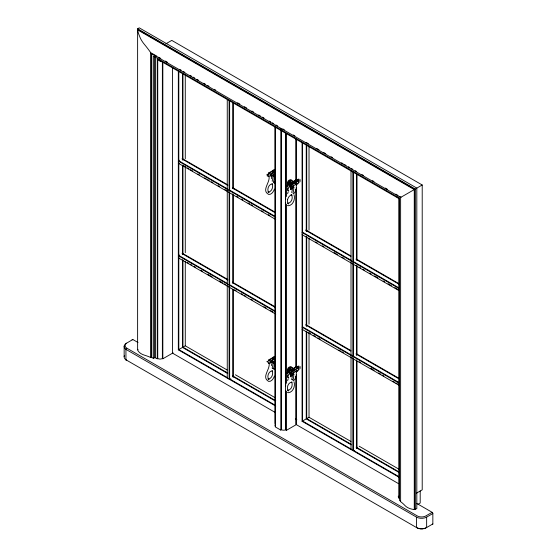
<?xml version="1.0" encoding="UTF-8"?>
<svg xmlns="http://www.w3.org/2000/svg" width="557" height="557" viewBox="0 0 557 557"><rect width="100%" height="100%" fill="white"/><g stroke="black" fill="none" stroke-linecap="round" stroke-linejoin="round"><path stroke-width="0.84" d="M296.665 181.227L296.679 179.974L291.736 183.121M289.64 372.459L289.758 373.858A1.142 0.661 -60 0 0 290.455 373.928L290.921 374.193L298.545 369.876L298.559 367.996A1.636 0.933 0.4 0 0 298.559 366.673L298.092 366.938A0.975 0.557 0.4 0 0 296.916 366.84L296.895 368.72A0.975 0.557 0.4 0 1 297.132 368.664M289.64 185.488L289.744 186.867A1.142 0.661 -60 0 0 290.448 186.929L290.921 187.229L298.545 182.905L298.559 181.025A1.636 0.933 0.4 0 0 297.821 179.458M289.981 373.232L290.448 372.431M270.451 174.995L271.036 174.146M290.002 373.253L290.469 372.452M275.778 217.362L178.331 161.098L178.86 160.778A2.618 1.511 -60 0 1 179.041 160.158M275.778 311.997L178.331 255.733L178.86 255.412A2.618 1.511 -60 0 1 179.041 254.793M398.784 288.373L302.082 232.548L302.611 232.227A2.618 1.511 -60 0 1 302.688 231.914M398.784 383.007L302.082 327.182L302.611 326.862A2.618 1.511 -60 0 1 302.688 326.548M288.178 191.921L287.621 193.718M288.178 378.885L287.621 380.682M269.226 173.575L268.836 172.997L268.502 174.097M288.213 371.881L288.164 372.313M299.979 181.812L300.188 179.667M299.979 368.783L300.188 366.638M275.443 174.801L275.297 175.197A2.59 1.497 -60 0 0 275.499 177.084M275.443 361.772L275.297 362.161A2.59 1.497 -60 0 0 275.499 364.055M274.434 189.108C273.522 191.524 271.739 194.644 268.773 194.477C261.101 190.571 270.096 182.78 269.08 176.673M274.434 376.079C273.522 378.495 271.739 381.615 268.773 381.448C260.927 377.298 270.605 369.256 269.08 362.844M271.698 175.197C272.011 172.976 269.943 176.646 271.781 175.177M288.289 371.728L296.679 366.945M274.622 181.937L274.754 181.784A6.308 3.641 -60 0 0 275.471 180.733M288.387 184.618L288.846 184.353M288.784 371.289L288.15 371.456L288.053 372.354M297.027 180.099L297.466 179.674M297.027 367.063L297.466 366.638M274.615 181.944L274.483 182.069A1.163 0.668 -60 0 1 273.501 181.645A10.395 6.002 -60 0 0 274.169 177.739L274.169 175.657A10.395 6.002 -60 0 0 273.995 173.951M296.38 181.993L295.523 181.693L295.983 181.693M271.969 362.008L272.498 361.59M275.666 169.516L269.323 173.143A1.142 0.661 -60 0 0 268.954 173.589M275.59 171.145L270.709 173.944A1.142 0.661 -60 0 0 270.131 175.42L270.326 175.699A1.142 0.661 -60 0 0 270.688 175.734A1.142 0.661 -60 0 1 270.208 175.601M291.012 183.183L288.874 184.43A1.142 0.661 -60 0 0 288.38 185.147M297.146 179.82A0.975 0.557 0.4 0 1 298.378 180.364L290.26 185.23A1.142 0.661 -60 0 0 289.661 186.679L289.682 186.706M275.666 356.487L269.323 360.114A1.142 0.661 -60 0 0 268.954 360.56M275.59 358.116L270.709 360.915A1.142 0.661 -60 0 0 270.131 362.384L270.326 362.67A1.142 0.661 -60 0 0 271.301 362.252M298.092 366.938A0.975 0.557 0.4 0 1 298.246 367.613L290.26 372.201A1.142 0.661 -60 0 0 289.682 373.677M173.136 352.832L162.832 358.785L162.372 358.513A3.272 1.887 0 0 1 157.742 358.513L157.283 358.785L154.971 357.601L153.349 358.381L151.734 357.448L150.731 357.476A47.039 27.154 0 0 0 144.451 355.171A13.291 7.673 0 0 1 137.621 349.838L137.621 28.783L139.243 27.85L416.817 188.106L416.817 508.625L414.269 509.558A13.291 7.673 0 0 1 405.03 505.617A47.039 27.154 0 0 0 400.622 501.676L400.622 197.457L414.735 189.31L138.087 29.584L137.621 29.855L138.373 33.204L140.392 38.28A26.451 21.598 60 0 0 143.316 43.028L144.451 44.463A90.666 74.032 60 0 1 150.731 52.706L151.267 53.493L400.622 197.457M165.937 43.766L171.772 40.396L422.213 184.987L422.213 489.84L416.378 493.21M150.731 53.256L151.734 53.221M157.283 358.785L157.283 59.098L157.742 58.833L157.742 358.513M273.257 175.727L272.867 175.949L274.559 176.472M292.794 186.999L292.397 187.229L294.089 187.751M138.018 342.506L132.831 339.512L126.62 343.147A7.039 4.066 0 0 0 126.202 347.805L417.771 516.207A6.211 3.586 0 0 0 425.339 516.207L432.148 512.322A0.982 0.564 60 0 1 432.845 513.526L432.845 523.942A0.982 0.564 60 0 1 432.329 524.416M398.387 198.745L399.237 198.257L396.981 196.955M157.283 59.098L398.77 198.522L399.237 198.257M137.621 28.783L415.195 189.039L422.213 184.987M137.621 349.838L138.087 349.566L137.621 349.302M178.331 71.254L178.331 349.838L182.494 347.429L227.493 373.413M182.961 260.147L182.961 347.164L185.272 345.827L227.193 370.029M230.278 379.004A2.618 1.511 0 0 1 229.644 378.857L229.108 379.15L229.108 100.566M273.257 362.691L272.867 362.92L274.559 363.442M292.794 373.97L292.397 374.193L294.089 374.722M275.249 126.279L275.249 426.892L280.805 430.095L281.494 429.698A2.931 1.692 0 0 0 284.133 430.178L284.481 430.122A2.931 1.692 0 0 0 285.428 429.83L286.583 430.234L295.837 424.887L295.837 376.198M302.082 142.696L302.082 421.28L306.246 418.878L351.244 444.855M306.712 331.596L306.712 418.613L309.024 417.277L350.945 441.478M354.363 450.495A2.618 1.511 0 0 1 353.396 450.3L352.86 450.599L352.86 172.016M418.001 504.294L420.201 503.02L420.201 491.002M126.495 343.175A8.028 4.63 0 0 0 125.938 349.371L416.469 517.105A7.199 4.157 0 0 0 426.648 517.105L432.845 513.526M124.496 355.512A8.028 4.63 0 0 0 125.938 359.787L416.469 527.521A7.199 4.157 0 0 0 426.648 527.521L432.845 523.942M268.251 174.125A1.142 0.661 -60 0 1 269.066 172.726L275.304 169.189M275.527 173.582L271.363 175.942A1.142 0.661 -60 0 1 270.563 175.462A1.142 0.661 -60 0 1 271.384 174.062L275.541 171.702M273.271 174.327L274.768 173.485M287.83 185.154A1.142 0.661 -60 0 1 288.617 184.012L296.24 179.688A1.636 0.933 0.4 0 1 296.978 179.451M298.092 179.967L298.559 179.702M290.921 187.229A1.142 0.661 -60 0 1 290.113 186.748A1.142 0.661 -60 0 1 290.935 185.349L298.559 181.025M295.064 184.346L296.554 183.504M269.275 360.107L268.383 360.616A1.142 0.661 -60 0 1 269.066 359.697L275.304 356.16M275.527 360.553L271.363 362.906A1.142 0.661 -60 0 1 270.563 362.426A1.142 0.661 -60 0 1 271.384 361.027L275.541 358.673M287.802 372.382A1.142 0.661 -60 0 1 288.617 370.983L296.24 366.659A1.636 0.933 0.4 0 1 298.559 366.673M290.921 374.193A1.142 0.661 -60 0 1 290.113 373.712A1.142 0.661 -60 0 1 290.935 372.32L298.559 367.996M292.822 372.584L294.319 371.742M425.973 527.904L425.339 528.231A6.211 3.586 0 0 1 423.933 528.697M271.036 361.117L270.465 362.092M297.361 183.615L297.821 183.448M297.807 184.019L296.686 184.27M297.361 370.579L297.821 370.412M297.215 371.206L296.686 371.241L297.807 370.99M288.686 190.529L288.54 190.585A2.374 1.372 -60 0 1 287.677 190.313L287.53 190.09A2.59 1.497 -60 0 1 287.962 187.514M288.686 377.5L288.54 377.555A2.374 1.372 -60 0 1 287.677 377.284L287.53 377.061A2.59 1.497 -60 0 1 287.962 374.485M269.296 176.472L268.578 176.618L267.026 175.747M269.296 363.442L268.411 363.519M273.313 170.191L273.181 170.226A1.163 0.668 -60 0 0 272.206 171.772M273.313 357.155L273.181 357.19A1.163 0.668 -60 0 0 272.206 358.736M269.296 173.067L268.613 174.056M273.327 170.184L273.459 170.184A6.308 3.641 -60 0 1 275.207 171.521M273.327 357.155L273.459 357.155A6.308 3.641 -60 0 1 274.768 357.831M161.697 61.716L160.061 61.277L158.425 59.822M272.638 183.928C268.752 183.532 266.225 190.222 269.059 192.694L267.924 192.04C271.67 192.332 273.814 186.637 272.067 183.706M272.638 370.899C268.752 370.502 266.225 377.193 269.059 379.665L267.924 379.011C271.67 379.303 273.814 373.601 272.067 370.677M292.16 382.172C288.317 381.817 285.727 388.445 288.582 390.937L287.454 390.283C291.22 390.624 293.323 384.845 291.596 381.949M287.447 205.331L288.303 205.749C293.121 205.408 295.558 198.758 293.957 194.644M287.447 392.302L288.303 392.72C293.121 392.379 295.558 385.729 293.957 381.615M417.137 527.904L417.771 528.231A6.211 3.586 0 0 0 419.177 528.697M137.621 29.855L414.269 189.575L414.269 509.558M152.486 53.66L157.004 56.271M158.508 57.141L160.771 58.443M165.29 61.054L167.553 62.356M179.605 69.319L181.109 70.189M183.371 71.491L184.875 72.361M190.153 75.404L191.657 76.274M193.168 77.145L194.672 78.015M196.934 79.317L198.438 80.187M203.709 83.237L205.22 84.107M207.476 85.409L208.986 86.279M214.257 89.322L215.768 90.192M237.609 102.808L239.872 104.11M244.391 106.721L246.654 108.023M251.924 111.073L253.435 111.943M258.706 114.986L260.21 115.856M262.472 117.158L263.976 118.028M269.254 121.071L270.758 121.941M272.262 122.812L273.772 123.682M276.028 124.991L277.539 125.861M282.81 128.904L284.321 129.774M293.358 134.989L294.862 135.859M306.162 142.383L308.425 143.692M316.71 148.475L318.973 149.777M323.492 152.388L325.754 153.697M331.025 156.74L332.529 157.61M341.573 162.825L343.077 163.695M344.588 164.566L346.092 165.436M348.355 166.745L349.859 167.615M351.363 168.479L352.873 169.349M355.129 170.658L356.64 171.528M361.911 174.571L363.422 175.441M372.459 180.663L373.963 181.526M385.263 188.057L387.526 189.359M395.811 194.142L398.074 195.444M399.578 196.315L401.089 197.185M158.494 59.265L160.005 60.135M272.101 171.674L273.571 172.635M291.555 182.877L293.121 183.921M271.67 171.514L273.055 172.315M291.22 182.8L292.606 183.608M269.066 172.726L269.532 172.99M270.918 173.791L271.384 174.062M288.617 184.012L289.083 184.283M290.469 185.084L290.935 185.349M289.062 184.297L290.448 185.098M291.701 186.372L293.031 187.138M270.904 175.671L271.363 175.942M267.172 174.223L268.565 175.03M286.723 185.516L288.115 186.317M266.928 174.661L268.314 175.462M286.479 185.947L287.865 186.755M182.146 158.494L227.869 184.896M232.366 187.486L275.095 212.154M305.897 229.944L350.868 255.907M356.118 258.935L398.847 283.604M182.146 159.03L227.869 185.425M232.366 188.022L275.095 212.69M305.897 230.473L350.868 256.443M356.118 259.471L398.847 284.14M178.853 160.799L227.576 188.927M229.08 189.798L275.555 216.624M302.604 232.248L351.328 260.377M352.832 261.24L398.554 287.642M236.572 196.259L238.069 197.122M334.089 252.558L335.586 253.428M374.569 275.931L376.066 276.794M388.062 283.722L389.559 284.585M394.809 287.614L396.306 288.477M183.643 165.77L185.892 167.065M187.389 167.935L188.893 168.799M190.39 169.662L192.638 170.964M197.888 173.993L199.385 174.856M204.635 177.885L206.132 178.755M207.629 179.619L209.133 180.482M211.382 181.784L212.878 182.647M218.128 185.676L219.625 186.539M224.868 189.575L227.869 191.302M241.362 199.093L242.859 199.956M248.109 202.985L249.606 203.855M251.11 204.718L252.606 205.582M261.602 210.776L263.099 211.646M268.349 214.675L269.846 215.538M315.638 241.975L317.142 242.845M322.385 245.874L323.889 246.737M335.133 253.233L337.382 254.528M341.88 257.125L344.129 258.42M356.118 265.348L357.615 266.211M359.119 267.082L360.616 267.945M362.865 269.24L364.362 270.11M369.611 273.139L371.108 274.002M376.358 277.031L377.855 277.894M383.105 280.93L384.602 281.793M389.099 284.39L391.348 285.685M395.846 288.282L398.095 289.584M275.778 219.5L178.331 163.236L178.853 162.936A2.618 1.511 -60 0 0 179.041 163.361M398.784 290.51L302.082 234.685L302.604 234.386A2.618 1.511 -60 0 0 302.688 234.622M182.146 253.129L227.869 279.523M232.366 282.12L275.095 306.789M305.897 324.578L350.868 350.541M356.118 353.57L398.847 378.238M182.146 253.658L227.869 280.06M232.366 282.657L275.095 307.325M305.897 325.107L350.868 351.077M356.118 354.106L398.847 378.774M178.853 255.433L227.576 283.562M229.08 284.425L275.555 311.259M302.604 326.882L351.328 355.011M352.832 355.874L398.554 382.276M219.333 280.937L220.83 281.807M313.849 335.509L315.353 336.372M370.816 368.4L372.32 369.263M187.389 262.57L188.893 263.433M190.39 264.297L191.887 265.167M194.135 266.462L195.639 267.325M200.882 270.354L202.386 271.224M207.629 274.253L212.126 276.85M220.37 281.605L222.619 282.907M224.123 283.771L225.62 284.641M234.615 289.828L236.112 290.698M241.362 293.727L242.859 294.59M244.363 295.461L245.86 296.324M251.11 299.353L252.606 300.216M263.851 306.712L266.1 308.007M270.598 310.604L272.846 311.906M308.891 332.717L310.395 333.58M317.887 337.911L320.136 339.206M338.879 350.026L340.376 350.889M341.88 351.759L343.377 352.623M359.119 361.709L360.616 362.579M371.86 369.068L374.109 370.37M378.607 372.96L380.856 374.262M382.353 375.126L383.857 375.996M392.845 381.183L394.349 382.053M395.846 382.917L397.343 383.78M275.778 314.134L178.331 257.87L178.797 257.606L178.797 349.566L227.521 377.702M398.784 385.145L302.082 329.319L302.611 329.034A2.618 1.511 -60 0 0 302.688 329.25M271.67 358.485L273.571 359.606M291.22 369.771L293.121 370.892M269.066 359.697L269.532 359.961M270.918 360.762L271.384 361.027M288.617 370.983L289.083 371.247M290.469 372.048L290.935 372.32M291.701 373.343L293.031 374.109M271.363 362.906L270.904 362.642A1.142 0.661 -60 0 1 270.208 362.565M267.172 361.194L268.565 361.994M286.723 372.48L288.115 373.281M266.928 361.632L268.314 362.433M286.479 372.918L287.865 373.719M235.423 374.784L275.102 397.691M359.174 446.234L398.854 469.14M182.961 347.164L227.876 373.093M232.366 375.69L275.785 400.755M306.712 418.613L350.875 444.11M356.118 447.139L398.784 471.772M232.742 376.441L275.492 401.124M356.494 447.891L398.492 472.134M229.018 378.565L275.492 405.399M351.272 449.144L302.548 421.015L302.548 329.02M352.769 450.014L398.492 476.409M178.331 349.838L275.778 406.095M302.082 421.28L398.784 477.112M295.356 418.92L296.86 419.79M275.541 412.633L172.552 353.173L172.552 68.191M398.54 483.65L296.303 424.622L296.303 370.753M416.601 503.34L432.148 512.322M400.546 501.098L399.466 500.478L399.466 198.125L153.349 56.027L153.349 358.381M292.947 370.649L293.031 370.711A1.163 0.668 -60 0 1 294.012 369.214L294.291 369.18A6.308 3.641 -60 0 1 295.008 369.402M291.555 369.848L291.736 370.092A10.395 6.002 -60 0 1 291.938 370.461M289.758 373.858L289.877 373.956A1.142 0.661 -60 0 0 290.448 373.9M288.784 184.325L287.934 185.209M273.772 182.564L274.434 183.371M270.131 175.42L270.089 174.202M270.117 362.37L270.089 361.173M275.443 183.253L275.297 183.03A2.59 1.497 -60 0 1 275.499 180.914M275.443 370.224L275.297 369.994A2.59 1.497 -60 0 1 275.499 367.878M271.551 178.686L271.482 175.761M271.551 365.657L271.482 364.243M426.648 517.105L426.648 527.521M416.469 517.105L416.469 527.521M415.195 189.039L415.195 509.558M414.735 189.31L414.735 509.293M398.77 198.522L398.77 498.209L399.237 497.937A3.272 1.887 0 0 1 398.387 496.113M357.023 174.348L357.023 260.265M357.023 266.343L357.023 354.865M357.023 360.943L357.023 448.594M356.557 174.083L356.557 260.001M356.557 265.209L356.557 355.463M356.557 359.808L356.557 448.329M353.382 172.579L353.382 261.971M353.382 263.705L353.382 356.564M353.382 358.304L353.382 450.293M351.007 170.943L351.007 449.527M309.024 146.658L309.024 230.194M309.024 238.02L309.024 324.167M309.024 332.87L309.024 417.277M306.712 145.377L306.712 231.524M306.712 236.746L306.712 326.374M306.246 145.44L306.246 231.378M306.246 236.586L306.246 325.998M306.246 331.206L306.246 418.878M302.548 143.302L302.548 232.687M302.548 234.427L302.548 327.286M296.303 139.64L296.303 180.475M296.303 183.949L296.303 366.409M295.837 138.846L295.837 180.579M295.837 189.269L295.837 367.543M292.397 373.155L292.397 375.237A10.395 6.002 -60 0 1 291.736 379.143A1.163 0.668 -60 0 0 291.917 379.679M286.583 133.959L286.583 196.517M286.583 204.335L286.583 383.313M286.583 391.132L286.583 430.234M285.657 133.422L285.657 199.455M285.657 202.929L285.657 386.252M285.657 390.596L285.657 429.698M285.428 132.691L285.428 429.83M281.494 129.948L281.494 429.698M280.805 128.611L280.805 430.095M275.019 127.281L275.019 423.557M272.867 174.912L272.867 176.994A10.395 6.002 -60 0 1 272.206 180.9A1.163 0.668 -60 0 0 272.303 181.338M272.867 361.876L272.867 363.958A10.395 6.002 -60 0 1 272.206 367.864A1.163 0.668 -60 0 0 272.484 368.469M233.272 102.906L233.272 188.823M233.272 194.894L233.272 283.416M233.272 289.494L233.272 377.145M232.805 102.634L232.805 188.551M232.805 193.759L232.805 283.151M232.805 289.222L232.805 376.88M229.63 101.13L229.63 190.522M229.63 192.256L229.63 285.121M229.63 286.855L229.63 378.851M227.256 99.494L227.256 378.078M185.272 75.209L185.272 158.745M185.272 166.578L185.272 252.718M185.272 261.421L185.272 345.827M182.961 73.935L182.961 160.082M182.961 165.297L182.961 254.055M182.494 73.99L182.494 159.929M182.494 165.137L182.494 254.549M182.494 259.757L182.494 347.429M178.797 71.853L178.797 161.245M178.797 162.978L178.797 255.837M162.832 62.307L162.832 358.785M162.372 62.37L162.372 358.513M155.431 56.758L155.431 357.712M154.512 56.229L154.512 357.712M151.734 54.092L151.734 357.448M151.267 53.493L151.267 357.712M150.731 52.706L150.731 357.476M124.155 346.21L124.155 356.626M132.141 339.916A0.982 0.564 60 0 1 132.831 339.512M126.69 348.202A0.982 0.613 -55.7 0 0 125.938 349.371L125.938 359.787A0.982 0.613 -55.7 0 0 126.69 360.219M126.202 359.822A7.039 4.066 0 0 1 125.791 359.39M423.167 528.851A6.211 3.586 0 0 1 419.95 528.851M275.499 426.168A2.931 1.692 0 0 1 275.116 424.97L275.207 424.768A2.931 1.692 0 0 1 275.506 424.392M291.771 370.314A1.184 0.682 -60 0 0 291.736 370.092A1.163 0.668 -60 0 1 292.71 368.469L292.989 368.435A6.308 3.641 -60 0 1 294.744 369.764M288.505 371.846A1.142 0.661 -60 0 1 288.874 371.401M297.904 366.318A2.472 1.427 -60 0 1 299.123 366.241M291.833 192.618A1.163 0.668 -60 0 1 291.736 192.179A10.395 6.002 -60 0 0 292.397 188.266L292.397 186.184A10.395 6.002 -60 0 0 292.383 185.592M294.298 182.139A6.308 3.641 -60 0 0 292.989 181.464L292.71 181.498A1.163 0.668 -60 0 0 291.736 183.044M296.408 187.458A6.308 3.641 -60 0 1 294.291 193.063L294.012 193.342A1.163 0.668 -60 0 1 293.038 192.924A10.395 6.002 -60 0 0 293.699 189.018L293.699 186.936A10.395 6.002 -60 0 0 293.532 185.23M293.038 183.796A1.163 0.668 -60 0 1 294.012 182.25L294.291 182.216A6.308 3.641 -60 0 1 295.6 182.884M292.912 181.777A7.728 4.463 -60 0 0 292.536 181.025A5.514 3.182 -60 0 0 291.68 180.301L291.276 180.196A3.969 2.291 -60 0 0 289.375 180.879L289.236 180.99A2.374 1.372 -60 0 0 288.373 182.264L288.22 182.654A2.59 1.497 -60 0 0 288.658 184.729M292.745 186.546A7.728 4.463 -60 0 1 292.536 187.138A5.514 3.182 -60 0 1 291.68 188.858L291.276 189.422A3.969 2.291 -60 0 1 291.06 189.686M288.839 190.988A2.374 1.372 -60 0 1 288.373 190.717L288.22 190.494A2.59 1.497 -60 0 1 288.944 187.493M289.835 183.671A1.246 0.717 -60 0 1 289.264 182.592A1.246 0.717 -60 0 1 290.566 181.436A1.246 0.717 -60 0 1 290.684 182.919M290.503 183.183A1.246 0.717 -60 0 1 290.065 183.573M290.385 183.114A1.246 0.717 -60 0 1 289.069 183.086A1.246 0.717 -60 0 1 290.246 181.366A1.246 0.717 -60 0 1 290.573 182.849M288.254 184.416A2.59 1.497 -60 0 1 287.53 182.257L287.677 181.861A2.374 1.372 -60 0 1 288.54 180.593L288.686 180.482A3.969 2.291 -60 0 1 290.587 179.8L290.984 179.897A5.514 3.182 -60 0 1 291.84 180.628M292.223 181.38A7.728 4.463 -60 0 1 292.355 181.812M296.039 183.545A6.308 3.641 -60 0 1 296.408 185.377M275.471 358.13A6.308 3.641 -60 0 0 274.754 357.907L274.483 357.942A1.163 0.668 -60 0 0 273.501 359.488M272.881 368.462A1.163 0.668 -60 0 1 272.603 368.504M274.093 361.465A10.395 6.002 -60 0 1 274.169 362.628L274.169 364.71A10.395 6.002 -60 0 1 273.501 368.616A1.163 0.668 -60 0 0 274.483 369.033L274.754 368.748A6.308 3.641 -60 0 0 275.471 367.697M288.944 371.791A2.59 1.497 -60 0 1 288.22 369.625L288.373 369.235A2.374 1.372 -60 0 1 289.236 367.961L289.375 367.85A3.969 2.291 -60 0 1 291.276 367.167L291.68 367.265A5.514 3.182 -60 0 1 292.536 367.996A7.728 4.463 -60 0 1 293.045 369.18M288.254 371.387A2.59 1.497 -60 0 1 287.53 369.221L287.677 368.831A2.374 1.372 -60 0 1 288.54 367.557L288.686 367.446A3.969 2.291 -60 0 1 290.587 366.764L290.984 366.868A5.514 3.182 -60 0 1 291.84 367.592A7.728 4.463 -60 0 1 292.049 367.954M292.745 373.51A7.728 4.463 -60 0 1 292.536 374.109A5.514 3.182 -60 0 1 291.68 375.829L291.276 376.393A3.969 2.291 -60 0 1 290.838 376.894M290.462 374.548A1.246 0.717 -60 0 1 290.462 376.302M290.385 374.499A1.246 0.717 -60 0 1 290.385 376.26M288.839 377.959A2.374 1.372 -60 0 1 288.373 377.681L288.22 377.458A2.59 1.497 -60 0 1 288.944 374.464M296.039 370.516A6.308 3.641 -60 0 1 296.408 372.341M293.532 372.194A10.395 6.002 -60 0 1 293.699 373.9L293.699 375.989A10.395 6.002 -60 0 1 293.038 379.895A1.163 0.668 -60 0 0 294.012 380.313L294.291 380.027A6.308 3.641 -60 0 0 296.408 374.422M292.71 379.561A1.163 0.668 -60 0 1 292.14 379.777M275.471 171.159A6.308 3.641 -60 0 0 274.754 170.936L274.483 170.971A1.163 0.668 -60 0 0 273.501 172.517M298.803 368.748A1.636 0.933 0.4 0 1 298.545 369.876M297.918 179.354A2.472 1.427 -60 0 1 299.144 179.284M298.803 181.777A1.636 0.933 0.4 0 1 298.545 182.905M179.041 257.995A2.618 1.511 -60 0 1 178.86 257.585M230.953 379.059A2.618 1.511 0 0 1 230.612 379.045M271.162 175.246C271.886 176.861 272.373 173.088 271.162 175.246M290.482 186.4C290.684 188.649 292.286 184.235 290.482 186.4M270.932 362.085C271.649 363.7 272.143 359.919 270.932 362.085M271.162 362.217C271.886 363.832 272.373 360.052 271.162 362.217M290.482 373.371C291.2 374.986 291.694 371.206 290.482 373.371M290.712 373.503C291.436 375.119 291.924 371.345 290.712 373.503M287.572 199.678L287.398 201.919L288.582 203.966L287.454 203.312C291.297 203.674 293.88 197.046 291.033 194.553L292.16 195.208C289.654 194.685 288.136 197.658 287.572 199.678M290.448 373.496L290.058 373.482L290.462 373.524M290.385 189.289A1.246 0.717 -60 0 0 290.385 187.535A1.246 0.717 -60 0 1 290.462 189.331M290.176 370.308A1.246 0.717 -60 0 0 290.573 368.386A1.246 0.717 -60 0 0 289.097 369.688A1.246 0.717 -60 0 0 290.176 370.308M290.294 370.377A1.246 0.717 -60 0 0 290.684 368.449A1.246 0.717 -60 0 0 289.215 369.751A1.246 0.717 -60 0 0 290.294 370.377"/></g></svg>
